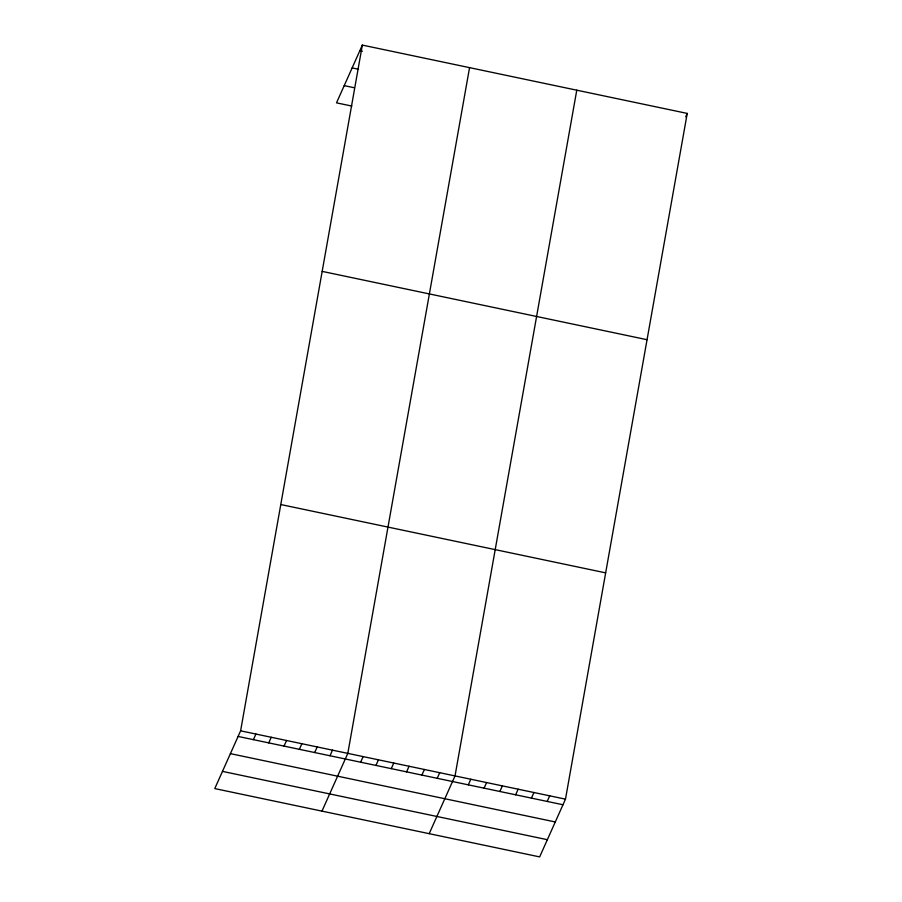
<?xml version="1.0" encoding="UTF-8"?>
<svg xmlns="http://www.w3.org/2000/svg" width="902" height="902" viewBox="0 0 902 902"><rect width="100%" height="100%" fill="white"/><g stroke="black" fill="none" stroke-linecap="round" stroke-linejoin="round"><path stroke-width="1.35" d="M240.608 730.834L362.345 45.1L687.223 113.415L565.486 799.149L539.655 856.9L214.777 788.585L240.608 730.834L565.486 799.149M469.559 67.639L347.811 753.384L321.98 811.123M576.773 90.189L455.025 775.923L429.194 833.673M362.345 45.1L336.514 102.851L351.836 106.064M253.417 739.651L255.92 734.059M268.74 742.876L271.231 737.284M284.051 746.089L286.554 740.497M299.363 749.314L301.866 743.722M314.685 752.539L317.188 746.946M329.997 755.752L332.5 750.16M360.631 762.201L363.134 756.598M375.942 765.415L378.445 759.822M391.265 768.639L393.768 763.047M685.723 116.775L687.223 113.415M406.577 771.864L409.08 766.26M421.888 775.077L424.391 769.485M437.211 778.302L439.714 772.71M468.307 784.841L470.81 779.249M484.081 788.156L486.584 782.564M499.866 791.471L502.369 785.879M515.64 794.797L518.143 789.194M531.425 798.112L533.928 792.52M547.198 801.427L549.701 795.835M359.842 50.692L362.401 51.234M352.141 67.909L358.522 69.251M344.214 85.634L354.43 87.787M322.172 271.389L647.05 339.704M280.781 504.545L605.659 572.86M238.105 736.438L562.983 804.753M230.405 753.644L555.282 821.959M222.467 771.379L547.356 839.694"/></g></svg>
